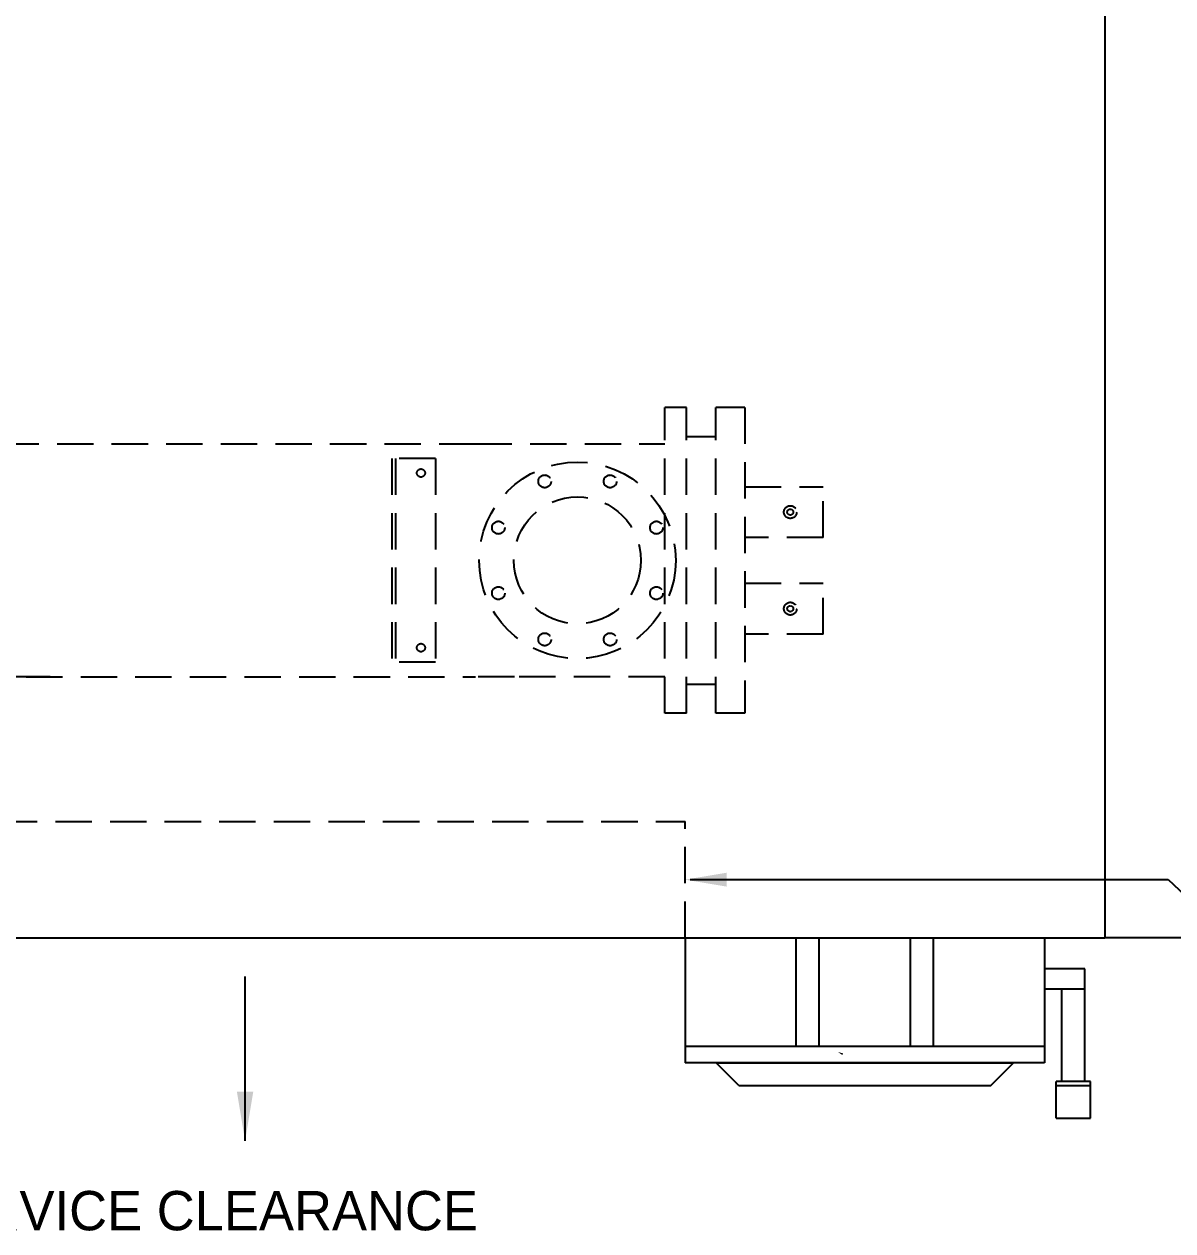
# Model space of a CAD drawing. Header units: inches. Extents: x -229 to 371, y -110 to 269.
# Drawn here: x 112.3 to 191.2, y 90.9 to 173.8 of the extents above; entities that cross this region are included whole.
import ezdxf

# ---------------------------------------------------------------- set-up
doc = ezdxf.new("R2010")
doc.units = ezdxf.units.IN
doc.header["$MEASUREMENT"] = 0
doc.linetypes.add('HIDDEN', pattern=[0.375, 0.25, -0.125])
doc.layers.get('0').update_dxf_attribs({"color": 10})

msp = doc.modelspace()

# ---------------------------------------------------------------- linework, layer by layer
at = {"color": 1, "ltscale": 5}
for p, q in [((186.517, 231.053), (186.517, 111.053)), ((158.036, 115.053), (190.867, 115.053)), ((190.867, 115.053), (203.857, 102.83)), ((46.392, 111.053), (186.517, 111.053)), ((157.676, 111.053), (182.384, 111.053)), ((278.392, 111.053), (186.517, 111.053)), ((127.453, 97.108), (127.453, 108.39))]:
    msp.add_line(p, q, dxfattribs=at)
at = {"color": 1, "linetype": 'HIDDEN', "ltscale": 10}
for p, q in [((156.285, 126.484), (156.285, 147.484)), ((157.785, 147.484), (156.285, 147.484)), ((157.785, 126.484), (157.785, 147.484)), ((159.785, 126.484), (159.785, 147.484)), ((161.785, 147.484), (159.785, 147.484)), ((161.785, 147.484), (161.785, 126.484)), ((157.785, 145.484), (159.785, 145.484)), ((88.285, 144.984), (143.285, 144.984)), ((143.285, 144.984), (156.285, 144.984)), ((137.535, 143.984), (137.535, 129.984)), ((140.535, 143.984), (137.535, 143.984)), ((137.785, 143.984), (137.785, 129.984)), ((140.535, 143.984), (140.535, 129.984)), ((161.785, 142.046), (167.161, 142.046)), ((167.161, 138.546), (167.161, 142.046)), ((167.161, 138.546), (161.785, 138.546)), ((161.785, 135.421), (167.161, 135.421)), ((167.161, 131.921), (167.161, 135.421)), ((167.161, 131.921), (161.785, 131.921)), ((140.535, 129.984), (137.535, 129.984)), ((114.063, 128.984), (83.188, 128.984)), ((112.41, 128.984), (143.285, 128.984)), ((145.972, 128.984), (143.285, 128.984)), ((156.285, 128.984), (144.629, 128.984)), ((157.785, 128.484), (159.785, 128.484)), ((157.785, 126.484), (156.285, 126.484)), ((161.785, 126.484), (159.785, 126.484)), ((73.176, 119.053), (157.676, 119.053)), ((157.676, 111.053), (157.676, 119.053))]:
    msp.add_line(p, q, dxfattribs=at)
at = {"color": 1}
for p, q in [((157.676, 111.053), (157.676, 102.474)), ((165.313, 103.585), (165.313, 111.053)), ((166.885, 103.585), (166.885, 111.053)), ((173.174, 103.585), (173.174, 111.053)), ((174.746, 103.585), (174.746, 111.053)), ((182.384, 111.053), (182.384, 102.474)), ((183.563, 108.918), (182.384, 108.918)), ((185.135, 108.918), (183.563, 108.918)), ((185.135, 101.177), (185.135, 108.918)), ((183.563, 107.528), (182.384, 107.528)), ((183.563, 101.177), (183.563, 107.528)), ((185.135, 107.528), (183.563, 107.528)), ((182.384, 103.585), (157.676, 103.585)), ((182.384, 102.474), (157.676, 102.474)), ((159.811, 102.474), (180.249, 102.474)), ((161.383, 100.901), (159.811, 102.474)), ((178.677, 100.901), (180.249, 102.474)), ((183.17, 98.678), (183.17, 101.177)), ((185.528, 101.177), (183.17, 101.177)), ((185.528, 98.678), (185.528, 101.177)), ((161.383, 100.901), (178.677, 100.901)), ((185.528, 100.893), (183.17, 100.893)), ((183.17, 98.678), (185.528, 98.678))]:
    msp.add_line(p, q, dxfattribs=at)
at = {"color": 1, "linetype": 'HIDDEN', "ltscale": 10}
for centre, radius in [((150.285, 136.984), 6.75), ((139.535, 142.984), 0.281), ((148.037, 142.411), 0.438), ((152.533, 142.411), 0.438), ((150.285, 136.984), 4.36), ((164.91, 140.301), 0.438), ((164.91, 140.301), 0.207), ((144.857, 139.232), 0.438), ((155.713, 139.232), 0.438), ((144.857, 134.735), 0.438), ((155.713, 134.735), 0.438), ((164.91, 133.666), 0.438), ((164.91, 133.666), 0.207), ((148.037, 131.556), 0.438), ((152.533, 131.556), 0.438), ((139.535, 130.984), 0.281)]:
    msp.add_circle(centre, radius, dxfattribs=at)
at = {"color": 1, "ltscale": 5}
for points in [[(160.547, 114.574), (157.676, 115.053), (160.547, 115.531)], [(168.493, 103.006), (168.187, 103.206), (168.541, 103.116)], [(126.889, 100.496), (127.453, 97.108), (128.018, 100.496)]]:
    msp.add_solid(points, dxfattribs=at)

# ---------------------------------------------------------------- texts
msp.add_text('96" SERVICE CLEARANCE', height=2.7, dxfattribs=at).set_placement((98.229, 90.965))

doc.saveas('drawing.dxf')
